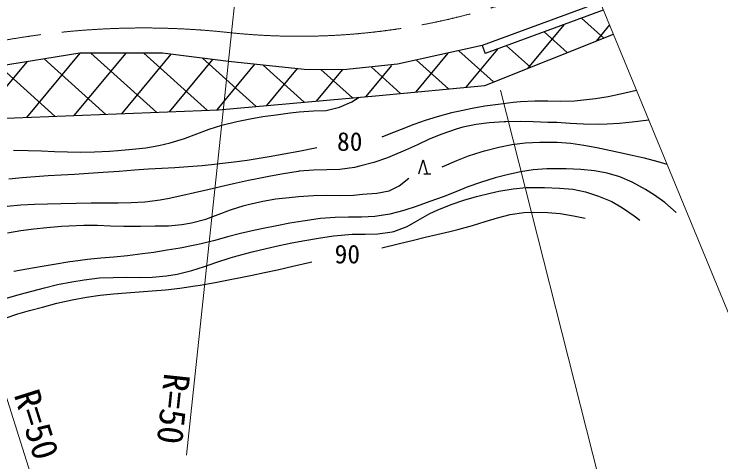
# Model space of a CAD drawing. Units: millimetres, scale not verified. Extents: x 40000 to 680000, y 20000 to 380000.
# Drawn here: x 224557 to 274458, y 262866 to 294498 of the extents above; entities that cross this region are included whole.
import ezdxf
from ezdxf.enums import TextEntityAlignment as Align

# ---------------------------------------------------------------- set-up
doc = ezdxf.new("R2010")
doc.units = ezdxf.units.MM
doc.header["$LTSCALE"] = 1000
doc.linetypes.add('CHAIN', pattern=[18.5, 12, -1.5, 3.5, -1.5])
for name, color, linetype, lineweight in [('M-BGD', 7, 'Continuous', 25), ('M-BGD-HTXT', 7, 'Continuous', 13), ('M-BMK', 2, 'CHAIN', 13), ('M-STR-HTXT', 7, 'Continuous', 13)]:
    doc.layers.add(name, color=color, linetype=linetype, lineweight=lineweight)
doc.styles.add('ＭＳ ゴシック', font='')
doc.styles.get('ＭＳ ゴシック').set_extended_font_data('MS Gothic')

msp = doc.modelspace()

# ---------------------------------------------------------------- linework, layer by layer
at = {"layer": 'M-BGD'}
for p, q in [((265939, 295343), (257612, 292272)), ((266147, 294780), (257820, 291709)), ((264622, 294218), (266191, 292809)), ((263360, 293752), (260794, 290662)), ((266599, 293740), (265646, 292593)), ((257784, 289464), (266871, 293080)), ((261970, 293239), (263598, 291777)), ((257612, 292272), (251619, 290951)), ((258676, 292024), (256444, 289336)), ((257612, 292272), (257820, 291709)), ((259318, 292261), (261005, 290746)), ((229194, 291738), (222540, 290672)), ((229194, 291738), (225421, 287194)), ((232443, 291738), (228780, 287327)), ((235035, 291738), (229194, 291738)), ((229966, 291738), (234622, 287558)), ((235629, 291662), (232140, 287459)), ((233708, 291738), (238206, 287699)), ((239696, 291141), (235035, 291738)), ((255188, 291737), (252915, 288999)), ((255968, 291909), (258412, 289714)), ((225446, 291137), (222061, 287061)), ((226674, 291334), (231038, 287416)), ((238566, 291286), (235500, 287592)), ((237851, 291377), (241646, 287969)), ((241539, 290953), (238859, 287725)), ((245041, 290595), (239696, 291141)), ((251619, 290951), (247809, 290570)), ((252963, 291247), (255221, 289219)), ((223499, 290825), (227454, 287274)), ((242133, 290892), (245047, 288276)), ((244535, 290647), (242365, 288034)), ((247809, 290570), (245041, 290595)), ((247712, 290560), (245878, 288351)), ((246218, 290585), (248447, 288583)), ((251211, 290861), (249390, 288668)), ((249758, 290765), (251847, 288889)), ((250324, 288752), (257784, 289464)), ((268508, 289104), (267378, 288839)), ((238996, 287730), (250324, 288752)), ((248404, 288308), (248924, 288626)), ((265186, 288462), (264119, 288355)), ((265605, 288522), (265186, 288462)), ((266507, 288666), (265605, 288522)), ((267378, 288839), (266507, 288666)), ((247538, 287926), (248404, 288308)), ((257797, 287989), (256888, 287832)), ((258733, 288120), (257797, 287989)), ((259797, 288248), (258733, 288120)), ((260315, 288298), (259797, 288248)), ((261325, 288344), (260315, 288298)), ((262252, 288339), (261325, 288344)), ((263162, 288329), (262252, 288339)), ((264119, 288355), (263162, 288329)), ((217859, 286895), (238996, 287730)), ((243051, 287384), (244057, 287518)), ((244057, 287518), (244677, 287604)), ((244677, 287604), (245685, 287668)), ((245685, 287668), (246586, 287700)), ((246586, 287700), (247538, 287926)), ((255448, 287513), (254433, 287249)), ((255905, 287622), (255448, 287513)), ((256888, 287832), (255905, 287622)), ((240272, 286911), (241221, 287105)), ((241221, 287105), (242127, 287254)), ((242127, 287254), (243051, 287384)), ((253579, 286989), (252768, 286701)), ((254433, 287249), (253579, 286989)), ((269366, 287018), (268199, 286873)), ((238329, 286371), (239218, 286649)), ((239218, 286649), (240272, 286911)), ((252768, 286701), (251884, 286353)), ((256242, 286501), (255773, 286370)), ((257191, 286700), (256242, 286501)), ((258108, 286808), (257191, 286700)), ((259154, 286881), (258108, 286808)), ((259274, 286889), (259154, 286881)), ((260290, 286915), (259274, 286889)), ((261212, 286889), (260290, 286915)), ((262251, 286853), (261212, 286889)), ((262870, 286830), (262251, 286853)), ((263828, 286771), (262870, 286830)), ((264752, 286719), (263828, 286771)), ((265803, 286711), (264752, 286719)), ((266421, 286729), (265803, 286711)), ((267307, 286782), (266421, 286729)), ((268199, 286873), (267307, 286782)), ((236591, 285709), (237456, 286038)), ((237456, 286038), (238329, 286371)), ((251884, 286353), (250810, 285914)), ((254754, 286024), (253871, 285657)), ((255773, 286370), (254754, 286024)), ((235585, 285406), (236591, 285709)), ((250810, 285914), (250529, 285798)), ((253871, 285657), (253044, 285273)), ((260629, 285406), (261666, 285457)), ((261666, 285457), (261825, 285461)), ((261825, 285461), (262906, 285447)), ((262906, 285447), (263866, 285372)), ((231872, 284857), (232926, 284947)), ((232926, 284947), (233850, 285056)), ((233850, 285056), (234782, 285221)), ((234782, 285221), (235585, 285406)), ((245935, 285043), (244667, 284800)), ((253044, 285273), (252194, 284878)), ((257762, 284836), (258789, 285108)), ((258789, 285108), (259707, 285294)), ((259707, 285294), (260629, 285406)), ((263866, 285372), (264773, 285244)), ((264773, 285244), (265693, 285071)), ((265693, 285071), (266691, 284862)), ((224516, 284892), (225536, 284868)), ((225536, 284868), (226492, 284833)), ((226492, 284833), (227412, 284797)), ((227412, 284797), (228325, 284767)), ((228325, 284767), (229258, 284755)), ((229258, 284755), (230240, 284768)), ((230240, 284768), (231298, 284816)), ((231298, 284816), (231872, 284857)), ((242694, 284437), (241850, 284295)), ((243610, 284602), (242694, 284437)), ((244667, 284800), (243610, 284602)), ((251242, 284477), (250914, 284353)), ((252194, 284878), (251242, 284477)), ((255816, 284164), (256641, 284486)), ((256641, 284486), (257545, 284773)), ((257545, 284773), (257762, 284836)), ((266691, 284862), (267223, 284750)), ((267223, 284750), (268205, 284541)), ((268205, 284541), (269040, 284342)), ((240096, 284046), (239048, 283917)), ((241007, 284168), (240096, 284046)), ((241850, 284295), (241007, 284168)), ((249954, 284018), (249045, 283771)), ((250914, 284353), (249954, 284018)), ((253129, 283214), (253429, 284214)), ((253429, 284214), (253729, 283214)), ((254778, 283699), (255816, 284164)), ((269040, 284342), (269996, 284085)), ((269996, 284085), (270651, 283899)), ((233054, 283472), (231972, 283389)), ((234052, 283535), (233054, 283472)), ((234987, 283587), (234052, 283535)), ((235901, 283639), (234987, 283587)), ((236834, 283702), (235901, 283639)), ((237828, 283786), (236834, 283702)), ((238926, 283903), (237828, 283786)), ((239048, 283917), (238926, 283903)), ((245706, 283481), (244672, 283396)), ((246628, 283494), (245706, 283481)), ((247550, 283526), (246628, 283494)), ((248584, 283671), (247550, 283526)), ((249045, 283771), (248584, 283671)), ((261214, 283493), (260308, 283354)), ((262162, 283567), (261214, 283493)), ((263234, 283579), (262162, 283567)), ((263536, 283574), (263234, 283579)), ((264582, 283529), (263536, 283574)), ((265538, 283432), (264582, 283529)), ((225130, 282939), (224184, 282843)), ((226049, 283014), (225130, 282939)), ((226960, 283074), (226049, 283014)), ((227879, 283127), (226960, 283074)), ((228822, 283178), (227879, 283127)), ((229808, 283235), (228822, 283178)), ((230852, 283303), (229808, 283235)), ((231972, 283389), (230852, 283303)), ((242654, 283055), (241711, 282860)), ((243565, 283224), (242654, 283055)), ((244606, 283387), (243565, 283224)), ((244672, 283396), (244606, 283387)), ((253479, 283214), (253979, 283214)), ((259361, 283146), (258518, 282926)), ((260308, 283354), (259361, 283146)), ((266437, 283261), (265538, 283432)), ((267315, 282996), (266437, 283261)), ((268206, 282617), (267315, 282996)), ((240057, 282506), (239127, 282297)), ((241111, 282733), (240057, 282506)), ((241711, 282860), (241111, 282733)), ((251738, 282364), (252420, 282903)), ((257490, 282612), (256595, 282286)), ((258518, 282926), (257490, 282612)), ((269144, 282102), (268206, 282617)), ((238232, 282092), (237282, 281875)), ((239127, 282297), (238232, 282092)), ((250160, 281853), (251046, 282023)), ((251046, 282023), (251738, 282364)), ((255747, 281945), (254854, 281590)), ((256595, 282286), (255747, 281945)), ((258162, 281857), (258773, 281988)), ((258773, 281988), (259800, 282164)), ((259800, 282164), (260719, 282241)), ((260719, 282241), (261713, 282249)), ((261713, 282249), (262013, 282244)), ((262013, 282244), (263067, 282210)), ((263067, 282210), (263995, 282127)), ((263995, 282127), (264909, 281943)), ((264909, 281943), (265820, 281647)), ((269772, 281715), (269144, 282102)), ((235503, 281467), (234870, 281350)), ((236461, 281691), (235503, 281467)), ((237282, 281875), (236461, 281691)), ((243024, 281438), (243976, 281554)), ((243976, 281554), (244635, 281625)), ((244635, 281625), (245696, 281696)), ((245696, 281696), (246636, 281697)), ((246636, 281697), (247549, 281684)), ((247549, 281684), (248529, 281712)), ((248529, 281712), (249152, 281767)), ((249152, 281767), (250160, 281853)), ((254854, 281590), (253915, 281249)), ((256318, 281360), (257200, 281621)), ((257200, 281621), (258162, 281857)), ((265820, 281647), (266753, 281250)), ((270501, 281198), (269772, 281715)), ((225032, 280994), (224054, 280896)), ((225992, 281050), (225032, 280994)), ((226908, 281073), (225992, 281050)), ((227863, 281089), (226908, 281073)), ((228941, 281123), (227863, 281089)), ((230004, 281150), (228941, 281123)), ((230982, 281150), (230004, 281150)), ((231903, 281144), (230982, 281150)), ((232821, 281159), (231903, 281144)), ((233792, 281220), (232821, 281159)), ((234870, 281350), (233792, 281220)), ((239827, 280665), (240788, 280978)), ((240788, 280978), (241083, 281057)), ((241083, 281057), (242110, 281287)), ((242110, 281287), (243024, 281438)), ((253915, 281249), (252938, 280905)), ((254426, 280653), (255424, 281046)), ((255424, 281046), (256318, 281360)), ((266753, 281250), (267523, 280816)), ((271304, 280482), (270501, 281198)), ((238971, 280336), (239827, 280665)), ((252062, 280616), (251073, 280368)), ((252938, 280905), (252062, 280616)), ((253912, 280415), (254426, 280653)), ((259579, 280338), (260551, 280474)), ((260551, 280474), (261205, 280501)), ((261205, 280501), (262230, 280485)), ((262230, 280485), (263110, 280410)), ((267523, 280816), (268341, 280245)), ((237077, 279750), (238095, 280021)), ((238095, 280021), (238971, 280336)), ((246016, 280027), (244953, 279877)), ((246195, 280049), (246016, 280027)), ((247234, 280128), (246195, 280049)), ((248173, 280143), (247234, 280128)), ((249079, 280150), (248173, 280143)), ((250023, 280206), (249079, 280150)), ((251073, 280368), (250023, 280206)), ((253094, 279943), (253912, 280415)), ((257826, 279846), (258693, 280118)), ((258693, 280118), (259579, 280338)), ((263110, 280410), (264051, 280251)), ((264051, 280251), (264880, 280072)), ((268341, 280245), (268747, 279942)), ((226875, 279433), (227896, 279514)), ((227896, 279514), (228411, 279551)), ((228411, 279551), (229487, 279594)), ((229487, 279594), (230442, 279584)), ((230442, 279584), (231356, 279548)), ((231356, 279548), (232305, 279517)), ((232305, 279517), (233370, 279520)), ((233370, 279520), (233468, 279522)), ((233468, 279522), (234519, 279534)), ((234519, 279534), (235445, 279547)), ((235445, 279547), (236389, 279629)), ((236389, 279629), (237077, 279750)), ((243114, 279549), (242138, 279348)), ((244019, 279721), (243114, 279549)), ((244953, 279877), (244019, 279721)), ((251358, 279147), (252308, 279498)), ((252308, 279498), (253094, 279943)), ((255877, 279276), (256910, 279555)), ((256910, 279555), (257826, 279846)), ((224078, 279054), (225032, 279216)), ((225032, 279216), (225942, 279338)), ((225942, 279338), (226875, 279433)), ((240541, 278993), (239628, 278754)), ((241583, 279232), (240541, 278993)), ((242138, 279348), (241583, 279232)), ((249338, 278943), (250248, 278965)), ((250248, 278965), (251252, 279120)), ((251252, 279120), (251358, 279147)), ((254407, 278929), (255328, 279147)), ((255328, 279147), (255877, 279276)), ((238738, 278516), (237760, 278277)), ((239628, 278754), (238738, 278516)), ((244162, 278329), (245077, 278500)), ((245077, 278500), (246049, 278662)), ((246049, 278662), (247115, 278824)), ((247115, 278824), (247380, 278862)), ((247380, 278862), (248416, 278945)), ((248416, 278945), (249338, 278943)), ((251763, 278292), (252746, 278531)), ((252746, 278531), (253587, 278733)), ((253587, 278733), (254407, 278929)), ((236284, 277972), (235368, 277811)), ((237321, 278181), (236284, 277972)), ((237760, 278277), (237321, 278181)), ((242349, 277933), (243265, 278143)), ((243265, 278143), (244162, 278329)), ((250518, 277990), (251763, 278292)), ((233628, 277555), (232553, 277426)), ((234430, 277668), (233628, 277555)), ((235368, 277811), (234430, 277668)), ((240305, 277413), (241375, 277693)), ((241375, 277693), (242349, 277933)), ((228485, 276987), (227388, 276808)), ((228700, 277022), (228485, 276987)), ((229743, 277164), (228700, 277022)), ((230684, 277260), (229743, 277164)), ((231596, 277337), (230684, 277260)), ((232553, 277426), (231596, 277337)), ((238000, 276658), (238865, 276963)), ((238865, 276963), (239810, 277273)), ((239810, 277273), (240305, 277413)), ((244228, 276690), (245485, 276985)), ((245485, 276985), (245588, 277010)), ((225443, 276488), (224538, 276324)), ((226384, 276646), (225443, 276488)), ((227388, 276808), (226384, 276646)), ((237106, 276376), (238000, 276658)), ((243159, 276443), (244228, 276690)), ((234309, 275924), (235305, 276013)), ((235305, 276013), (236071, 276135)), ((236071, 276135), (237106, 276376)), ((240544, 275882), (241370, 276050)), ((241370, 276050), (242224, 276234)), ((242224, 276234), (243159, 276443)), ((227621, 275389), (228625, 275590)), ((228625, 275590), (229508, 275737)), ((229508, 275737), (230581, 275859)), ((230581, 275859), (231557, 275903)), ((231557, 275903), (232476, 275905)), ((232476, 275905), (233380, 275900)), ((233380, 275900), (234309, 275924)), ((237688, 275356), (238756, 275546)), ((238756, 275546), (239690, 275717)), ((239690, 275717), (240544, 275882)), ((225804, 274937), (226692, 275170)), ((226692, 275170), (227621, 275389)), ((234298, 274942), (235253, 275026)), ((235253, 275026), (236259, 275140)), ((236259, 275140), (237332, 275296)), ((237332, 275296), (237688, 275356)), ((224010, 274436), (224921, 274691)), ((224921, 274691), (225804, 274937)), ((228664, 274317), (229676, 274502)), ((229676, 274502), (230637, 274636)), ((230637, 274636), (231562, 274734)), ((231562, 274734), (232469, 274809)), ((232469, 274809), (233375, 274874)), ((233375, 274874), (234298, 274942)), ((226560, 273807), (227582, 274070)), ((227582, 274070), (228664, 274317)), ((224818, 273315), (225651, 273561)), ((225651, 273561), (226560, 273807)), ((223996, 273049), (224818, 273315))]:
    msp.add_line(p, q, dxfattribs=at)
at = {"layer": 'M-BGD-HTXT'}
for p, q in [((239913, 293175), (242973, 322604)), ((236736, 263337), (239913, 293175)), ((216613, 290843), (225683, 262112))]:
    msp.add_line(p, q, dxfattribs=at)
at = {"layer": 'M-BMK'}
for centre, radius, start, end in [((244683, 339866), 46934, 264.1668, 292.0869), ((233699, 237676), 55845, 83.6115, 107.8156)]:
    msp.add_arc(centre, radius, start, end, dxfattribs=at)
at = {"layer": 'M-STR-HTXT'}
for p, q in [((256761, 317636), (275035, 273250)), ((258907, 289133), (270639, 242743))]:
    msp.add_line(p, q, dxfattribs=at)

# ---------------------------------------------------------------- texts
at = {"layer": 'M-BGD', "style": 'ＭＳ ゴシック'}
for s, p in [('80', (247354, 284445)), ('90', (247187, 276489))]:
    msp.add_text(s, height=1320, dxfattribs=at).set_placement(p, align=Align.BOTTOM_LEFT)
at = {"layer": 'M-BGD-HTXT', "style": 'ＭＳ ゴシック'}
for rotation, p in [(263.923, (234615, 269249)), (287.521, (223999, 267447))]:
    msp.add_text('R=50', height=1833, rotation=rotation, dxfattribs=at).set_placement(p, align=Align.BOTTOM_LEFT)

doc.saveas('drawing.dxf')
